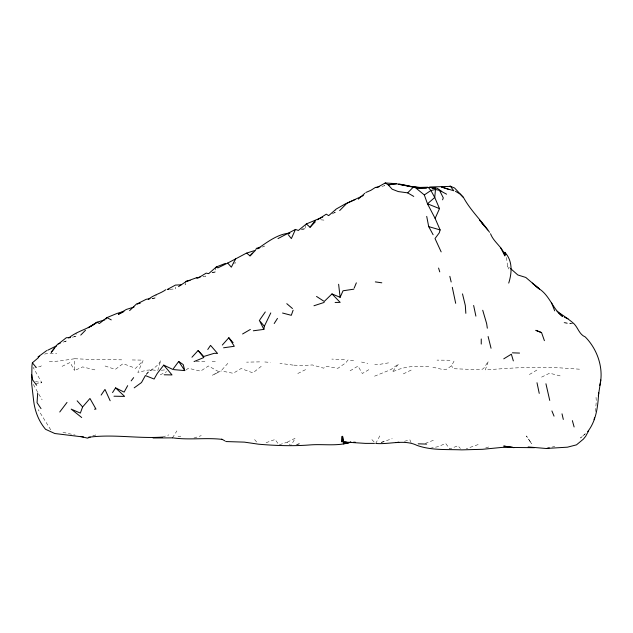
<?xml version="1.0" encoding="UTF-8"?>
<svg xmlns="http://www.w3.org/2000/svg" width="633" height="633" viewBox="0 0 633 633"><rect width="100%" height="100%" fill="white"/><g stroke="black" fill="none" stroke-linecap="round" stroke-linejoin="round"><path stroke-width="0.47" stroke-dasharray="3.17 2.37" d="M94.903 369.87L82.63 366.903L74.544 370.542L74.718 358.737L89.862 359.386M72.344 337.183L75.992 336.376L76.087 332.998M185.833 282.168L185.714 284.628L183.918 285.127M152.055 298.634L155.813 297.819L156.066 294.685M332.127 213.946L335.601 212.229L335.854 209.982M595.455 411.545L596.302 401.085L595.898 395.459M432.909 367.227L443.076 369.593L446.874 369.15L451.63 365.676L454.415 360.359M375.662 443.575L379.942 435.71M172.453 437.87L176.884 430.907M146.373 374.285C150.67 369.213 157.934 367.116 160.766 360.383L157.752 370.629L151.88 369.83L146.967 370.202L137.844 372.41L143.058 360.723L135.597 368.327L123.055 363.643L115.301 369.411L102.839 365.257M146.31 374.372L148.003 372.109L151.88 369.83M41.303 365.763L40.575 366.705L34.95 367.108M186.157 369.933L188.325 368.248L200.582 371.136L208.439 365.977L219.137 371.927L212.474 375.187L221.02 370.906L228.394 362.756M585.264 433.771L580.508 438.02L585.264 433.866M261.231 366.309L252.915 372.9L241.11 368.533L233.205 373.296L221.02 370.906M350.096 370.811L358.009 366.088L362.321 373.494L370.258 368.865M529.378 374.546L537.298 369.814M287.287 442.174L295.318 438.163L290.966 445.6L287.287 442.174L279.042 444.849L275.062 439.5L265.029 443.068M297.779 373.51L305.81 369.514M160.236 374.831L166.669 371.69M541.595 377.118L549.634 373.193L561.938 376.35M403.324 373.889L411.379 369.989M62.074 366.341L70.128 362.472L74.544 370.542M44.666 354.179L46.328 353.483L56.725 353.697M478.16 444.556L466.307 448.726M425.241 443.456L433.407 440.275M92.924 436.042L95.646 434.982L92.893 435.852M374.554 376.192L390.846 369.609L398.608 363.943L392.088 372.085C404.004 366.135 417.859 365.312 430.907 366.95M261.904 247.139L265.385 245.826L263.597 246.324M381.24 442.364L392.215 438.693M162.459 437.102L168.845 434.903M193.92 438.068L201.239 435.639M485.685 447.919L490.274 446.502M203.09 276.803L205.796 276.067L202.971 276.589M404.432 441.296L409.907 439.872L411.165 442.934M552.023 447.104L554.801 446.392M212.277 272.736L215.869 271.834L215.655 267.965M382.174 186.308L384.785 185.667L381.96 186.205M301.055 229.819L305.573 228.742L305.502 225.103M381.327 442.325L384.033 441.755M333.741 212.617L335.601 212.229M178.047 436.723L180.848 436.153M35.274 384.025L41.802 382.712L33.082 367.243M430.108 448.283L437.577 446.779L445.719 443.511L449.723 448.939L457.888 445.774L460.405 448.48M388.527 362.867L379.009 364.458L374.76 364.347M49.311 361.767L59.344 361.008L74.718 358.737M151.975 298.404L155.813 297.819M74.053 336.645L75.992 336.376M211.992 272.356L215.869 271.834M161.336 370.258L165.822 369.791M170.016 289.305L175.665 288.885L175.483 287.145M301.901 228.988L305.573 228.742M233.039 263.067L235.769 262.996L235.579 260.044M259.585 361.886L246.577 362.147M449.944 360.248L437.023 360.122M91.152 359.449L121.663 359.829M196.214 361.396L206.777 361.475M132.257 359.955L142.876 360.137M212.158 361.483L217.341 361.562M294.06 365.17L303.856 365.455L312.378 364.948L323.685 368.177L325.773 366.27L337.895 368.287L345.705 362.899L348.063 359.9L355.825 361M344.479 359.655L331.85 359.085M264.808 361.973L270.418 362.4M579.464 369.197L557.167 367.67C533.192 366.365 509.217 368.2 485.313 369.909L488.312 361.277L484.221 367.702L482.314 369.3L474.584 369.561L453.014 368.683L451.63 365.676M320.796 219.801L325.71 220.276M573.087 323.732L563.014 322.664L571.322 323.55M293.142 365.122L279.928 363.326M35.527 381.525L41.802 382.712M361.53 362.06L367.828 363.382M62.944 432.276L75.192 435.093M506.527 257.465L507.516 266.145L509.794 267.933M371.895 439.619L374.404 442.253M254.601 439.579L256.808 442.198M50.759 429.854L38.146 409.614M38.787 394.185L42.126 399.842M33.407 384.405L37.838 392.571M507.516 266.145L509.62 270.6M66.18 341.029L62.778 342.295L66.18 341.029M299.354 443.844L295.627 444.627L299.354 443.844M530.557 442.087L526.403 435.963L531.57 443.796L530.557 442.087"/><path stroke-width="0.95" d="M481.246 344.075L481.246 338.987M83.493 437.015L54.842 433.526L45.56 429.309C38.621 421.111 34.775 410.896 33.589 400.285L31.65 383.527L31.943 365.85L32.378 362.812L38.605 357.495M350.872 442.23L343.41 443.725L342.595 436.39L342.152 436.359L341.955 441.802L342.152 436.359M37.695 393.006L37.054 402.73L41.018 408.617M446.605 194.189L439.555 190.406L435.464 189.465L434.752 197.472L439.516 208.621L435.116 218.393L440.125 229.921L439.255 232.857L435.013 238.538L441.161 251.887M253.311 330.79L263.89 329.382L264.341 326.264L270.782 312.924M600.788 379.942L598.367 395.87L598.668 392.824C597.932 406.22 596.318 420.676 587.748 431.579M594.15 419.679L594.442 417.867M599.815 385.505C604.056 368.382 597.402 349.234 585.224 336.914C579.322 334.509 578.143 327.981 574.091 323.843C568.806 319.103 562.808 315.369 557.04 311.254M508.726 283.093C511.986 272.783 512.809 260.654 504.738 252.235L505.767 254.782M235.555 258.921L227.722 263.059L231.338 267.181L235.555 258.921L246.443 253.129L255.487 250.32L250.011 255.867L246.767 253.184M293.126 310.186L291.291 315.313L282.555 313.026M442.586 199.83L443.298 197.876L439.555 190.406M82.567 407.106L80.344 413.096L71.189 409.124L81.704 417.527M385.006 183.705L385.291 182.953L396.274 183.712L388.346 184.978L385.291 182.953L376.952 187.59L375.385 187.447L370.859 190.319L365.819 192.487M354.171 288.086L356.355 282.84M324.357 301.363L331.977 293.918L340.119 297.304L343.046 290.784L353.831 289.17M322.759 217.072L306.364 223.947L298.349 230.467L295.476 229.415L291.354 238.586L288.395 234.89M255.803 249.655L256.444 248.326L260.021 247.329M59.739 412.004L67.003 402.43M588.658 430.733L585.699 436.264L583.397 439.112L576.481 444.857L567.429 447.183L547.173 448.401M106.154 318.905L106.835 317.639L116.939 313.47L124.005 311.309M127.668 385.647L124.139 392.104L115.586 387.894L112.539 392.579M274.2 323.526L277.476 318.407M101.13 395.079L104.975 389.43L110.158 400.744M54.462 348.3L51.178 352.304L57.643 344.17L60.206 343.228M207.751 349.495L210.544 345.373L217.562 353.451L214.31 353.285L204.071 356.387M215.655 267.965L216.359 266.936L225.49 263.368M259.894 319.681L265.298 311.934M173.307 368.746L178.688 361.483L183.23 364.592L184.773 370.598L173.648 369.609M306.364 223.947L310.028 227.263L315.281 220.411M131.158 380.876L133.65 377.624M172.849 369.435L163.749 365.13L157.316 373.375L154.112 379.032L145.368 375.559L141.507 382.538L134.196 387.863M82.717 406.845L89.957 398.466L95.979 409.108L94.452 409.171M222.302 345.056L228.845 337.737L233.086 342.651M191.957 357.226L198.113 350.54L203.28 355.983M129.599 310.629L136.459 304.006L140.004 303.207M227.722 263.059L217.831 267.909L216.359 266.936L208.684 273.63L206.168 273.139L197.678 278.259L196.372 277.8L186.371 281.392L178.538 286.63M250.011 255.867L252.67 253.089M310.028 227.263L315.353 221.779M80.731 335.102L85.487 330.26M421.966 187.645C410.564 188.104 399.605 181.347 388.346 184.978L392.151 189.196L398.284 191.577L407.668 192.859L413.325 187.099L421.966 187.645L408.76 186.442M339.66 210.583L346.496 203.684M504.999 255.7L504.999 255.7C502.373 246.799 493.685 242.21 490.535 233.743M148.296 299.449C153.368 294.97 160.26 293.736 165.696 289.756M358.318 199.15L364.822 193.279M58.513 343.877L66.315 337.713L70.524 337.587M342.595 436.39L343.466 441.976L365.36 443.385L374.475 443.385M46.715 350.563L38.012 356.98L39.673 356.276M106.835 317.639L99.365 323.526L96.976 322.205L88.232 327.736L96.137 322.941C87.607 329.295 76.91 331.122 68.704 337.998M416.372 188.444L424.316 194.932L430.907 190.509L435.464 189.465M317.505 219.77L326.304 214.16L328.662 215.655L336.273 209.009L345.317 203.897L355.24 199.514M503.757 358.832L511.361 354.187L513.347 360.897M242.589 333.979L250.344 329.453M277.998 238.586L295.476 229.415M47.72 350.231L56.495 345.863M347.145 203.146L363.405 195.518M123.308 311.958L118.379 314.332L126.276 309.458L134.054 307.052M194.054 361.57L203.81 357.542L198.113 350.54M90.203 437.094L87.489 438.147L80.866 436.501M259.301 248.12L257.56 248.769C267.371 242.154 277.618 233.917 289.867 233.126M162.459 437.102C137.954 438.78 112.991 433.906 88.296 437.308M313.96 305.763L324.167 302.424M96.976 322.205L104.928 319.8M549.246 447.816L546.469 448.52L528.159 446.945M139.901 303.231L137.187 303.848L146.223 299.282L150.061 298.697M350.832 442.166C337.618 446.566 323.779 443.868 310.233 444.904C293.047 446.273 275.727 445.679 258.565 444.2L244.37 442.127L225.783 441.549M185.865 281.345L190.066 280.443M343.41 443.725L350.824 442.15M375.385 187.447L379.143 186.735M196.372 277.8L200.139 277.112M395.981 442.617L398.798 442.182M223.584 347.786L234.297 346.283L228.845 337.737M287.469 233.87L289.226 233.624M169.074 289.376L167.191 289.518L175.491 285.079L181.07 284.834M429.601 187.004L450.482 186.363L453.806 190.778L441.399 186.941L448.742 189.465M427.932 187.218L416.965 187.51L421.032 187.613M153.059 437.973L172.453 437.87M413.325 187.099C421 189.409 429.443 186.11 437.324 188.333L441.731 191.483M335.118 302.447L340.174 302.376L331.977 293.918M534.537 447.681L502.285 447.381L482.465 449.303L461.805 449.873C446.851 449.256 431.287 450.569 416.949 445.371C404.202 439.112 389.437 444.659 375.923 443.456M343.466 441.976L346.243 442M426.42 188.175L415.557 187.961M432.181 188.223L435.061 188.254L432.173 188.056M113.987 396.211L124.614 396.393L115.586 387.894M164.169 374.776L172.026 374.934L163.749 365.13M418.191 443.828L426.674 444.097M512.429 352.826L519.551 353.079M353.641 442.158L355.477 442.269M221.811 439.334C205.456 437.506 189.045 440.204 172.714 437.846M432.22 188.112L435.132 188.333M512.73 447.278L503.686 446.091L514.067 447.689M375.329 281.891L381.81 282.809M412.249 186.862L398.837 184.282L410.793 186.585M426.713 216.383L428.699 226.614L440.125 229.921M541.563 332.61L535.811 330.339L541.555 332.602L544.404 340.673M439.516 208.621L427.481 203.794L424.316 194.932M564.367 317.173L568.03 318.787M450.482 186.363L449.928 186.11L454.597 188.009L463.498 197.504C470.454 210.267 481.167 220.331 489.515 232.264M107.112 317.703L111.258 319.887M221.692 439.112L224.976 440.908M407.668 192.859L413.76 196.428M455.444 191.269L460.128 194.062L463.498 197.504M316.524 296.434L323.819 301.189M510.554 268.534L517.81 274.959L525.809 277.452L538.928 288.648C549.721 295.484 552.554 308.746 562.468 316.421L558.33 312.607M539.451 289.067L532.321 283.117L538.928 288.648M286.781 303.666L292.462 308.532M77.139 400.816L82.385 406.687M264.341 326.264L259.324 320.338L263.89 329.382M481.436 222.452L487.75 230.016M479.545 220.181L484.728 226.408M428.794 187.961L430.907 190.509L434.752 197.472L427.481 203.794L435.116 218.393M32.378 362.812L36.271 367.599M36.674 385.252L32.71 380.029L31.69 374.736M178.688 361.483L184.773 370.598M428.699 226.614L433.13 234.748M500.616 247.653L504.825 255.867M551.905 410.936L554.041 416.15M551.549 302.827L554.706 310.858M482.726 310.265L486.65 323.598L487.331 328.203M438.574 268.06L439.753 271.874M545.939 383.764L549.745 400.428M462.501 293.894L465.31 305.438L465.841 313.335M572.359 420.621L574.115 426.966M488.106 336.503L491.042 348.253M452.302 287.327L455.689 303.318M449.841 276.336L451.171 281.986M536.998 382.736L539.245 393.394M562.017 413.832L563.315 419.434M475.889 316.128L473.642 305.478M338.623 284.264L340.119 297.304"/></g></svg>
